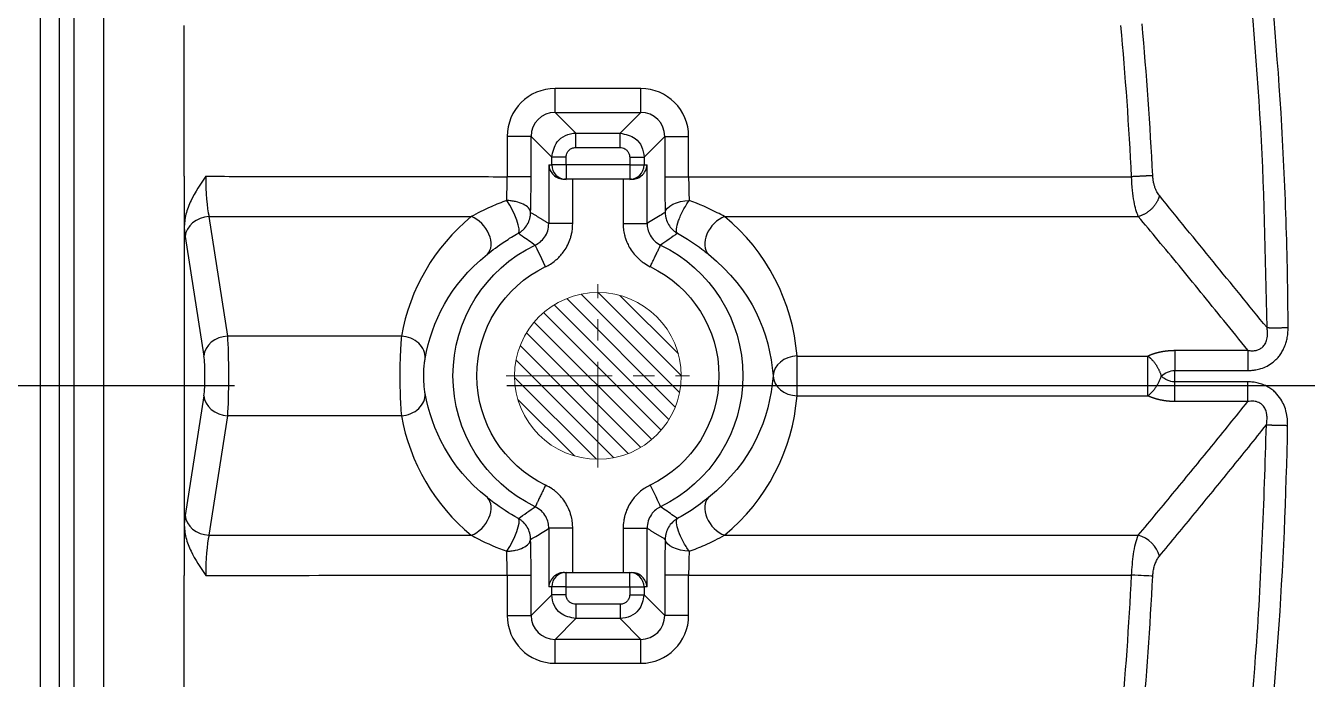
# Model space of a CAD drawing. Header units: millimetres. Extents: x 2595 to 3308, y 1499 to 1823.
# Drawn here: x 3206.41 to 3233.32, y 1657.09 to 1670.8 of the extents above; entities that cross this region are included whole.
import ezdxf
from ezdxf.lldxf.tags import DXFTag

# ---------------------------------------------------------------- set-up
doc = ezdxf.new("R2010")
doc.units = ezdxf.units.MM
doc.linetypes.add('CENTER', pattern=[2, 1.25, -0.25, 0.25, -0.25])
doc.layers.add('5', color=7, linetype='Continuous', true_color=0xffffff)
doc.layers.add('insert', color=85, linetype='Continuous', lineweight=20)
tags = doc.linetypes.add('DASHED', pattern=[25.72, 12.86, -12.86]).pattern_tags.tags
tags[6:7] = [DXFTag(74, 4), DXFTag(75, 0), DXFTag(340, '0'), DXFTag(46, 0.0), DXFTag(50, 0.0), DXFTag(44, 0.0), DXFTag(45, 0.0)]
tags[4:5] = [DXFTag(74, 4), DXFTag(75, 0), DXFTag(340, '0'), DXFTag(46, 0.0), DXFTag(50, 0.0), DXFTag(44, 0.0), DXFTag(45, 0.0)]

# ---------------------------------------------------------------- blocks, each defined once
blk = doc.blocks.new('insert_cir_3.5')
at = {"layer": 'insert'}
h = blk.add_hatch(dxfattribs=at)
h.set_pattern_fill('_ANSI31', color=123, scale=0.0875, angle=90, style=0)
h.set_pattern_definition([(135, (65.77148, -1049.4987), (-0.1964431, -0.1964431), [])])
h.paths.add_polyline_path([(-1.75, 0, 1), (1.75, 0, 1)])
at = {"layer": 'insert', "color": 1, "linetype": 'CENTER', "ltscale": 1.778}
for p, q in [((0, -1.925), (0, 1.925)), ((-1.925, 0), (1.925, 0))]:
    blk.add_line(p, q, dxfattribs=at)
at = {"layer": 'insert'}
blk.add_circle((0, 0), 1.75, dxfattribs=at)

msp = doc.modelspace()

# ---------------------------------------------------------------- linework, layer by layer
at = {"layer": '5', "color": 7, "linetype": 'Continuous'}
for p, q in [((3206.716, 1629.254), (3206.716, 1673.518)), ((3207.118, 1629.254), (3207.118, 1673.518)), ((3207.423, 1629.254), (3207.423, 1673.518)), ((3208.043, 1673.518), (3208.043, 1629.254)), ((3217.522, 1668.983), (3217.522, 1669.486)), ((3219.323, 1669.486), (3217.522, 1669.486)), ((3219.323, 1668.983), (3219.323, 1669.486)), ((3217.522, 1668.983), (3219.323, 1668.983)), ((3217.956, 1668.549), (3217.522, 1668.983)), ((3218.888, 1668.549), (3219.323, 1668.983)), ((3216.517, 1668.481), (3216.517, 1667.636)), ((3217.019, 1668.481), (3216.517, 1668.481)), ((3217.019, 1667.636), (3217.019, 1668.481)), ((3217.454, 1668.047), (3217.019, 1668.481)), ((3218.888, 1668.247), (3218.888, 1668.549)), ((3219.391, 1668.047), (3219.825, 1668.481)), ((3219.825, 1668.481), (3219.825, 1667.635)), ((3219.825, 1668.481), (3220.327, 1668.481)), ((3220.327, 1667.635), (3220.327, 1668.481)), ((3217.956, 1668.247), (3218.888, 1668.247)), ((3217.391, 1667.882), (3217.391, 1666.654)), ((3217.391, 1667.882), (3217.454, 1667.882)), ((3217.454, 1667.882), (3217.454, 1668.047)), ((3217.755, 1668.047), (3217.454, 1668.047)), ((3217.755, 1667.882), (3217.454, 1667.882)), ((3217.755, 1667.882), (3217.755, 1668.047)), ((3217.755, 1667.882), (3217.755, 1667.581)), ((3219.089, 1667.882), (3217.755, 1667.882)), ((3219.089, 1668.047), (3219.089, 1667.882)), ((3219.089, 1667.882), (3219.089, 1667.581)), ((3219.089, 1667.882), (3219.391, 1667.882)), ((3219.391, 1667.882), (3219.453, 1667.882)), ((3219.453, 1666.654), (3219.453, 1667.882)), ((3217.894, 1667.581), (3217.717, 1667.581)), ((3217.894, 1666.654), (3217.894, 1667.581)), ((3218.951, 1667.581), (3217.894, 1667.581)), ((3219.128, 1667.581), (3218.951, 1667.581)), ((3218.951, 1667.581), (3218.951, 1666.654)), ((3219.825, 1667.635), (3220.327, 1667.635)), ((3220.327, 1667.635), (3229.627, 1667.635)), ((3210.257, 1666.8), (3215.764, 1666.8)), ((3210.649, 1664.293), (3210.257, 1666.8)), ((3221.08, 1666.8), (3229.766, 1666.8)), ((3209.757, 1666.382), (3210.149, 1663.875)), ((3214.296, 1664.293), (3210.649, 1664.293)), ((3222.603, 1663.04), (3222.603, 1663.875)), ((3222.603, 1663.875), (3229.964, 1663.875)), ((3229.964, 1663.04), (3229.964, 1663.875)), ((3230.534, 1663.994), (3232.068, 1663.994)), ((3230.534, 1663.571), (3232.068, 1663.571)), ((3232.066, 1663.332), (3230.535, 1663.332)), ((3210.149, 1663.04), (3209.757, 1660.533)), ((3222.603, 1663.04), (3229.964, 1663.04)), ((3232.066, 1662.92), (3230.535, 1662.92)), ((3210.257, 1660.115), (3210.649, 1662.623)), ((3214.296, 1662.623), (3210.649, 1662.623)), ((3210.257, 1660.115), (3215.764, 1660.115)), ((3217.391, 1660.261), (3217.391, 1659.033)), ((3217.894, 1659.335), (3217.894, 1660.261)), ((3218.951, 1660.261), (3218.951, 1659.335)), ((3219.453, 1659.033), (3219.453, 1660.261)), ((3221.08, 1660.115), (3229.766, 1660.115)), ((3216.517, 1659.28), (3216.517, 1658.434)), ((3217.019, 1658.434), (3217.019, 1659.279)), ((3217.717, 1659.335), (3217.894, 1659.335)), ((3217.755, 1659.033), (3217.755, 1659.335)), ((3217.894, 1659.335), (3218.951, 1659.335)), ((3218.951, 1659.335), (3219.128, 1659.335)), ((3219.089, 1659.033), (3219.089, 1659.335)), ((3220.327, 1659.28), (3219.825, 1659.28)), ((3219.825, 1659.28), (3219.825, 1658.434)), ((3220.327, 1658.434), (3220.327, 1659.28)), ((3220.327, 1659.28), (3229.627, 1659.28)), ((3217.454, 1659.033), (3217.391, 1659.033)), ((3217.755, 1659.033), (3217.454, 1659.033)), ((3217.755, 1658.869), (3217.755, 1659.033)), ((3217.755, 1659.033), (3219.089, 1659.033)), ((3219.089, 1659.033), (3219.391, 1659.033)), ((3219.089, 1659.033), (3219.089, 1658.869)), ((3219.453, 1659.033), (3219.391, 1659.033)), ((3219.391, 1659.033), (3219.391, 1658.869)), ((3217.454, 1658.869), (3217.019, 1658.434)), ((3219.089, 1658.869), (3219.391, 1658.869)), ((3219.391, 1658.869), (3219.825, 1658.434)), ((3216.517, 1658.434), (3217.019, 1658.434)), ((3217.956, 1658.668), (3217.956, 1658.366)), ((3218.888, 1658.668), (3217.956, 1658.668)), ((3220.327, 1658.434), (3219.825, 1658.434)), ((3217.956, 1658.366), (3217.522, 1657.932)), ((3218.888, 1658.366), (3219.323, 1657.932)), ((3217.522, 1657.429), (3217.522, 1657.932)), ((3219.323, 1657.932), (3217.522, 1657.932)), ((3219.323, 1657.429), (3219.323, 1657.932)), ((3217.522, 1657.429), (3219.323, 1657.429))]:
    msp.add_line(p, q, dxfattribs=at)
at = {"layer": '5', "color": 1, "linetype": 'CENTER', "ltscale": 22.850574}
msp.add_line((2988.002, 1663.259), (3308.002, 1663.259), dxfattribs=at)
at = {"layer": '5', "color": 7, "linetype": 'Continuous', "extrusion": (0, 0, -1)}
for centre, radius, start, end in [((-3148.002, 1669.494), 100.07, 313.95835, 233.17746), ((-3148.002, 1669.494), 99.038, 101.06, 232.89885), ((-3218.422, 1663.458), 3.043, 295.6255, 64.3745), ((-3218.422, 1663.458), 3.043, 115.6255, 244.3745), ((-3218.422, 1663.458), 2.541, 295.6255, 64.3745), ((-3218.422, 1663.458), 2.541, 115.6255, 244.3745)]:
    msp.add_arc(centre, radius, start, end, dxfattribs=at)
at = {"layer": '5', "color": 7, "linetype": 'DASHED'}
for radius, start, end in [(100.573, 306.62661, 226.18317), (100.572, 306.62578, 226.19708)]:
    msp.add_arc((3148.002, 1669.494), radius, start, end, dxfattribs=at)
at = {"layer": '5', "color": 7, "linetype": 'Continuous'}
for centre, radius, start, end in [((3148.002, 1669.494), 100.547, 306.63636, 233.36364), ((3148.002, 1669.494), 99.282, 307.04882, 79.04876), ((3148.002, 1669.494), 99.081, 307.09253, 78.95021), ((3148.002, 1669.494), 98.032, 307.23998, 37.69458), ((3148.002, 1663.458), 81.732, 2.92972, 5.15682), ((3148.002, 1663.458), 82.176, 2.92972, 5.15682), ((3148.002, 1663.458), 81.732, 354.84318, 357.07028), ((3148.002, 1663.458), 82.176, 354.84318, 357.07028)]:
    msp.add_arc(centre, radius, start, end, dxfattribs=at)
for centre, major_axis, ratio, start_param, end_param in [((3217.525, 1668.478), (-0.713, 0.713), 0.997265, 5.499155, 7.067214), ((3219.32, 1668.478), (0.713, 0.713), 0.997265, 5.499155, 7.067214), ((3217.525, 1668.478), (0.359, -0.359), 0.991846, 2.357561, 3.925621), ((3219.32, 1668.478), (0.359, 0.359), 0.991846, 5.499154, 7.067214), ((3217.755, 1667.882), (0, 0.302), 0.99863, 1.570796, 3.141593), ((3219.089, 1667.882), (0, -0.302), 0.99863, 0, 1.570796), ((3210.346, 1667.635), (0, -1.006), 0.157656, 4.703797, 5.691586), ((3216.438, 1667.635), (0, -1.006), 0.078612, 1.051669, 1.571399), ((3216.94, 1667.635), (0, -1.509), 0.052408, 1.051669, 1.571199), ((3219.904, 1667.635), (0, -1.509), 0.052408, 4.712389, 5.231517), ((3220.406, 1667.635), (0, -1.006), 0.078612, 4.712389, 5.231517), ((3210.257, 1666.382), (0.497, 0.078), 0.826909, 1.442154, 2.954623), ((3218.422, 1663.547), (0, -4.206), 0.996953, 3.828154, 4.534174), ((3215.764, 1666.382), (0.319, -0.389), 0.686903, 0.072076, 2.266854), ((3221.08, 1666.382), (0.319, 0.389), 0.686903, 0.874739, 3.069516), ((3218.422, 1663.547), (0, -4.206), 0.996953, 1.648878, 2.455032), ((3209.845, 1667.635), (0, -1.509), 0.105104, 5.505672, 5.691586), ((3210.649, 1663.875), (0.497, 0.078), 0.826909, 1.442154, 2.954623), ((3210.62, 1663.458), (0, -1.006), 0.052552, 0.5916, 2.549993), ((3214.296, 1663.875), (0.495, -0.089), 0.825918, 0.092963, 1.718039), ((3210.12, 1663.458), (0, -0.503), 0.105104, 0.5916, 2.549993), ((3222.603, 1663.458), (0.501, 0.039), 0.829265, 1.506202, 3.047807), ((3148.002, 1663.407), (82.532, 0), 0.999945, 6.28228, 6.285171), ((3222.603, 1663.458), (0.501, -0.039), 0.829265, 3.235379, 4.776984), ((3210.649, 1663.04), (0.497, -0.078), 0.826909, 3.328563, 4.841031), ((3214.296, 1663.04), (0.495, 0.089), 0.825918, 4.565146, 6.190223), ((3218.422, 1663.368), (0, -4.206), 0.996953, 0.686561, 1.492715), ((3218.422, 1663.368), (0, -4.206), 0.996953, 4.890604, 5.596624), ((3215.764, 1660.533), (0.319, 0.389), 0.686903, 4.016331, 6.211109), ((3221.08, 1660.533), (0.319, -0.389), 0.686903, 3.213669, 5.408447), ((3209.845, 1659.28), (0, -1.509), 0.105104, 3.733192, 3.919106), ((3210.257, 1660.533), (0.497, -0.078), 0.826909, 3.328563, 4.841031), ((3210.346, 1659.28), (0, -1.006), 0.157656, 3.733192, 4.720981), ((3216.94, 1659.28), (0, -1.509), 0.052408, 1.570194, 2.089925), ((3219.904, 1659.28), (0, -1.509), 0.052408, 4.193262, 4.712389), ((3229.766, 1659.698), (-0.385, 0.323), 0.751949, 3.934164, 5.27478), ((3216.438, 1659.28), (0, -1.006), 0.078612, 1.570194, 2.089925), ((3220.406, 1659.28), (0, -1.006), 0.078612, 4.193256, 4.712389), ((3217.755, 1659.033), (0, 0.302), 0.99863, 0, 1.570796), ((3219.089, 1659.033), (0, -0.302), 0.99863, 1.570796, 3.141593), ((3217.525, 1658.437), (-0.713, -0.713), 0.997265, 5.499155, 7.067214), ((3217.525, 1658.437), (0.359, 0.359), 0.991846, 2.357561, 3.925621), ((3219.32, 1658.437), (0.359, -0.359), 0.991846, 5.499154, 7.067214), ((3219.32, 1658.437), (0.713, -0.713), 0.997265, 5.499155, 7.067214)]:
    msp.add_ellipse(centre, major_axis=major_axis, ratio=ratio, start_param=start_param, end_param=end_param, dxfattribs=at)
for points, degree, knots in [([(3245.435, 1666.511), (3245.484, 1667.848), (3245.509, 1670.508), (3245.462, 1673.157), (3245.343, 1675.798), (3245.165, 1678.245), (3245.056, 1679.374), (3244.912, 1680.876), (3244.721, 1682.378), (3244.554, 1683.687), (3244.352, 1684.992), (3244.151, 1686.293), (3243.916, 1687.583), (3243.682, 1688.872), (3243.415, 1690.144), (3243.15, 1691.406), (3242.849, 1692.667), (3242.554, 1693.908), (3242.225, 1695.145), (3241.9, 1696.363), (3241.545, 1697.573), (3241.195, 1698.765), (3240.815, 1699.946), (3240.441, 1701.109), (3240.039, 1702.259), (3239.258, 1704.493), (3238.368, 1706.69), (3237.516, 1708.794), (3236.566, 1710.858), (3235.658, 1712.831), (3234.665, 1714.757), (3233.717, 1716.596), (3232.689, 1718.397), (3232.194, 1719.265), (3231.68, 1720.125), (3231.177, 1720.966), (3230.66, 1721.794), (3229.656, 1723.399), (3228.591, 1724.963), (3228.148, 1725.613), (3227.694, 1726.257), (3227.102, 1727.097), (3226.491, 1727.925), (3224.46, 1730.682), (3222.246, 1733.283)], 2, [0, 0, 0, 0.03125, 0.0625, 0.09375, 0.125, 0.151786, 0.151786, 0.1875, 0.1875, 0.21875, 0.21875, 0.25, 0.25, 0.28125, 0.28125, 0.3125, 0.3125, 0.34375, 0.34375, 0.375, 0.375, 0.40625, 0.40625, 0.4375, 0.4375, 0.5, 0.5, 0.5625, 0.5625, 0.625, 0.625, 0.6875, 0.6875, 0.71875, 0.71875, 0.75, 0.75, 0.8125, 0.8125, 0.839286, 0.839286, 0.875, 0.875, 1, 1, 1]), ([(3245.609, 1666.504), (3246.02, 1677.727), (3244.477, 1689.019), (3237.663, 1710.419), (3232.394, 1720.521), (3225.573, 1729.436)], 3, [0, 0, 0, 0, 0.5, 0.5, 1, 1, 1, 1]), ([(3232.469, 1664.47), (3232.44, 1665.964), (3232.381, 1668.953), (3232.085, 1671.928), (3231.937, 1673.416)], 3, [0, 0, 0, 0, 0.499938, 1, 1, 1, 1]), ([(3232.913, 1664.47), (3232.909, 1664.846), (3232.902, 1665.597), (3232.861, 1667.099), (3232.745, 1669.725), (3232.525, 1671.968), (3232.378, 1673.463)], 3, [0, 0, 0, 0, 0.125122, 0.250168, 0.500111, 1, 1, 1, 1]), ([(3217.454, 1668.047), (3217.477, 1668.161), (3217.529, 1668.422), (3217.813, 1668.549), (3217.956, 1668.549), (3217.956, 1668.549)], 3, [0, 0, 0, 0, 0.439959, 0.999969, 1, 1, 1, 1]), ([(3218.888, 1668.549), (3219.002, 1668.525), (3219.189, 1668.487), (3219.36, 1668.269), (3219.38, 1668.122), (3219.391, 1668.047)], 3, [0, 0, 0, 0, 0.433928, 0.708938, 1, 1, 1, 1]), ([(3217.391, 1667.882), (3217.394, 1667.862), (3217.399, 1667.823), (3217.426, 1667.75), (3217.482, 1667.672), (3217.582, 1667.598), (3217.673, 1667.586), (3217.717, 1667.581)], 3, [0, 0, 0, 0, 0.147435, 0.287699, 0.546866, 0.783865, 1, 1, 1, 1]), ([(3219.128, 1667.581), (3219.164, 1667.581), (3219.199, 1667.587), (3219.269, 1667.61), (3219.303, 1667.63), (3219.37, 1667.684), (3219.4, 1667.722), (3219.439, 1667.8), (3219.45, 1667.841), (3219.453, 1667.882), (3219.453, 1667.882), (3219.453, 1667.882)], 3, [0, 0, 0, 0, 0.173698, 0.173698, 0.392523, 0.392523, 0.700136, 0.700136, 0.99866, 0.99866, 1, 1, 1, 1]), ([(3210.187, 1667.644), (3210.077, 1667.478), (3209.91, 1667.228), (3209.759, 1666.855), (3209.742, 1666.656), (3209.734, 1666.56)], 3, [0, 0, 0, 0, 0.500282, 0.7565, 1, 1, 1, 1]), ([(3229.766, 1666.8), (3229.75, 1666.844), (3229.716, 1666.933), (3229.675, 1667.12), (3229.64, 1667.356), (3229.632, 1667.538), (3229.627, 1667.635)], 3, [0, 0, 0, 0, 0.222205, 0.452495, 0.70797, 1, 1, 1, 1]), ([(3216.507, 1667.136), (3216.395, 1667.096), (3216.286, 1667.052), (3216.031, 1666.94), (3215.887, 1666.867), (3215.764, 1666.8)], 3, [0, 0, 0, 0, 0.411344, 0.411344, 1, 1, 1, 1]), ([(3217.009, 1666.886), (3217.008, 1666.902), (3217.003, 1666.918), (3216.988, 1666.949), (3216.978, 1666.965), (3216.938, 1667.009), (3216.9, 1667.036), (3216.808, 1667.082), (3216.753, 1667.101), (3216.664, 1667.12), (3216.633, 1667.125), (3216.571, 1667.133), (3216.539, 1667.135), (3216.507, 1667.136)], 3, [0, 0, 0, 0, 0.125, 0.125, 0.25, 0.25, 0.5, 0.5, 0.75, 0.75, 0.875, 0.875, 1, 1, 1, 1]), ([(3220.093, 1666.448), (3220.084, 1666.455), (3220.078, 1666.466), (3220.072, 1666.498), (3220.071, 1666.517), (3220.077, 1666.587), (3220.092, 1666.648), (3220.141, 1666.783), (3220.174, 1666.858), (3220.231, 1666.968), (3220.252, 1667.004), (3220.294, 1667.072), (3220.316, 1667.105), (3220.338, 1667.136)], 3, [0, 0, 0, 0, 0.125, 0.125, 0.25, 0.25, 0.5, 0.5, 0.75, 0.75, 0.875, 0.875, 1, 1, 1, 1]), ([(3221.08, 1666.8), (3221.031, 1666.827), (3220.979, 1666.854), (3220.747, 1666.972), (3220.545, 1667.061), (3220.338, 1667.136)], 3, [0, 0, 0, 0, 0.231474, 0.231474, 1, 1, 1, 1]), ([(3216.752, 1666.448), (3216.771, 1666.459), (3216.79, 1666.471), (3216.825, 1666.498), (3216.842, 1666.512), (3216.89, 1666.559), (3216.917, 1666.594), (3216.962, 1666.671), (3216.98, 1666.712), (3216.997, 1666.776), (3217.002, 1666.798), (3217.007, 1666.842), (3217.009, 1666.864), (3217.009, 1666.886)], 3, [0, 0, 0, 0, 0.125, 0.125, 0.25, 0.25, 0.5, 0.5, 0.75, 0.75, 0.875, 0.875, 1, 1, 1, 1]), ([(3219.835, 1666.886), (3219.8, 1666.865), (3219.718, 1666.817), (3219.59, 1666.74), (3219.499, 1666.683), (3219.453, 1666.654)], 3, [0, 0, 0, 0, 0.279674, 0.639837, 1, 1, 1, 1]), ([(3219.835, 1666.886), (3219.836, 1666.864), (3219.837, 1666.842), (3219.843, 1666.798), (3219.847, 1666.776), (3219.865, 1666.712), (3219.882, 1666.671), (3219.927, 1666.594), (3219.955, 1666.559), (3220.002, 1666.512), (3220.019, 1666.498), (3220.055, 1666.471), (3220.073, 1666.459), (3220.093, 1666.448)], 3, [0, 0, 0, 0, 0.125, 0.125, 0.25, 0.25, 0.5, 0.5, 0.75, 0.75, 0.875, 0.875, 1, 1, 1, 1]), ([(3217.106, 1666.201), (3217.141, 1666.221), (3217.216, 1666.263), (3217.308, 1666.366), (3217.378, 1666.499), (3217.387, 1666.602), (3217.391, 1666.654)], 3, [0, 0, 0, 0, 0.213258, 0.456646, 0.722468, 1, 1, 1, 1]), ([(3217.323, 1665.748), (3217.358, 1665.766), (3217.429, 1665.803), (3217.515, 1665.866), (3217.586, 1665.929), (3217.65, 1665.996), (3217.721, 1666.086), (3217.792, 1666.204), (3217.839, 1666.321), (3217.867, 1666.42), (3217.888, 1666.523), (3217.891, 1666.601), (3217.894, 1666.654)], 3, [0, 0, 0, 0, 0.102596, 0.212929, 0.283064, 0.355812, 0.456416, 0.58721, 0.722409, 0.791078, 0.860014, 1, 1, 1, 1]), ([(3218.951, 1666.654), (3218.952, 1666.615), (3218.955, 1666.535), (3218.975, 1666.43), (3219.001, 1666.338), (3219.033, 1666.253), (3219.083, 1666.15), (3219.16, 1666.034), (3219.245, 1665.941), (3219.322, 1665.873), (3219.405, 1665.81), (3219.475, 1665.773), (3219.521, 1665.748)], 3, [0, 0, 0, 0, 0.102789, 0.213263, 0.283457, 0.356241, 0.456856, 0.587596, 0.72265, 0.791234, 0.860102, 1, 1, 1, 1]), ([(3219.453, 1666.654), (3219.456, 1666.614), (3219.462, 1666.528), (3219.514, 1666.401), (3219.605, 1666.28), (3219.693, 1666.228), (3219.738, 1666.201)], 3, [0, 0, 0, 0, 0.213577, 0.457067, 0.722692, 1, 1, 1, 1]), ([(3216.102, 1666.011), (3216.201, 1666.091), (3216.326, 1666.186), (3216.555, 1666.336), (3216.651, 1666.394), (3216.752, 1666.448)], 3, [0, 0, 0, 0, 0.614028, 0.614028, 1, 1, 1, 1]), ([(3216.752, 1666.448), (3216.779, 1666.43), (3216.852, 1666.38), (3216.971, 1666.299), (3217.061, 1666.234), (3217.106, 1666.201)], 3, [0, 0, 0, 0, 0.225627, 0.612813, 1, 1, 1, 1]), ([(3220.093, 1666.448), (3220.285, 1666.345), (3220.463, 1666.225), (3220.655, 1666.08), (3220.701, 1666.044), (3220.742, 1666.011)], 3, [0, 0, 0, 0, 0.748062, 0.748062, 1, 1, 1, 1]), ([(3232.068, 1663.994), (3232.095, 1663.99), (3232.146, 1663.983), (3232.223, 1663.988), (3232.294, 1664.007), (3232.363, 1664.046), (3232.423, 1664.112), (3232.458, 1664.187), (3232.475, 1664.261), (3232.481, 1664.325), (3232.48, 1664.396), (3232.473, 1664.445), (3232.469, 1664.47)], 3, [0, 0, 0, 0, 0.109888, 0.20661, 0.300047, 0.397624, 0.507259, 0.639484, 0.717376, 0.803698, 0.897834, 1, 1, 1, 1]), ([(3232.068, 1663.571), (3232.097, 1663.572), (3232.154, 1663.573), (3232.228, 1663.583), (3232.29, 1663.596), (3232.369, 1663.618), (3232.475, 1663.661), (3232.579, 1663.728), (3232.659, 1663.799), (3232.718, 1663.863), (3232.773, 1663.939), (3232.825, 1664.033), (3232.864, 1664.133), (3232.893, 1664.241), (3232.91, 1664.35), (3232.912, 1664.429), (3232.913, 1664.47)], 3, [0, 0, 0, 0, 0.063217, 0.12312, 0.161889, 0.200535, 0.299892, 0.408166, 0.467246, 0.530293, 0.597749, 0.669899, 0.762612, 0.827807, 0.912082, 1, 1, 1, 1]), ([(3214.296, 1664.293), (3214.291, 1664.24), (3214.286, 1664.177), (3214.277, 1664.02), (3214.272, 1663.922), (3214.265, 1663.715), (3214.263, 1663.603), (3214.263, 1663.38), (3214.264, 1663.265), (3214.27, 1663.05), (3214.274, 1662.946), (3214.284, 1662.765), (3214.29, 1662.685), (3214.296, 1662.623)], 3, [0, 0, 0, 0, 0.142512, 0.142512, 0.312274, 0.312274, 0.482188, 0.482188, 0.654182, 0.654182, 0.827264, 0.827264, 1, 1, 1, 1]), ([(3214.795, 1663.091), (3214.79, 1663.118), (3214.785, 1663.152), (3214.776, 1663.232), (3214.771, 1663.278), (3214.766, 1663.372), (3214.765, 1663.423), (3214.766, 1663.522), (3214.767, 1663.571), (3214.774, 1663.663), (3214.778, 1663.706), (3214.787, 1663.774), (3214.791, 1663.802), (3214.795, 1663.825)], 3, [0, 0, 0, 0, 0.178975, 0.178975, 0.350929, 0.350929, 0.517186, 0.517186, 0.681953, 0.681953, 0.851807, 0.851807, 1, 1, 1, 1]), ([(3229.964, 1663.875), (3230.02, 1663.901), (3230.08, 1663.921), (3230.146, 1663.943), (3230.215, 1663.959), (3230.289, 1663.975), (3230.367, 1663.984), (3230.45, 1663.994), (3230.534, 1663.994)], 2, [0, 0, 0, 0.25, 0.25, 0.5, 0.5, 0.75, 0.75, 1, 1, 1]), ([(3229.964, 1663.04), (3229.979, 1663.051), (3230.008, 1663.072), (3230.051, 1663.112), (3230.092, 1663.159), (3230.131, 1663.211), (3230.167, 1663.267), (3230.199, 1663.327), (3230.227, 1663.39), (3230.242, 1663.432), (3230.249, 1663.453)], 3, [0, 0, 0, 0, 0.125, 0.25, 0.375, 0.5, 0.625, 0.75, 0.875, 1, 1, 1, 1]), ([(3230.535, 1663.332), (3230.53, 1663.332), (3230.502, 1663.333), (3230.449, 1663.34), (3230.376, 1663.364), (3230.308, 1663.403), (3230.267, 1663.437), (3230.249, 1663.453)], 3, [0, 0, 0, 0, 0.04891, 0.265579, 0.505823, 0.774509, 1, 1, 1, 1]), ([(3232.902, 1662.42), (3232.901, 1662.466), (3232.9, 1662.535), (3232.888, 1662.625), (3232.86, 1662.767), (3232.79, 1662.941), (3232.668, 1663.092), (3232.584, 1663.164), (3232.528, 1663.203), (3232.467, 1663.24), (3232.385, 1663.277), (3232.282, 1663.309), (3232.175, 1663.329), (3232.103, 1663.331), (3232.066, 1663.332)], 3, [0, 0, 0, 0, 0.098784, 0.147465, 0.196559, 0.412096, 0.541459, 0.613414, 0.650816, 0.688872, 0.766225, 0.844087, 0.921476, 1, 1, 1, 1]), ([(3230.535, 1662.92), (3230.468, 1662.92), (3230.403, 1662.926), (3230.331, 1662.932), (3230.261, 1662.946), (3230.185, 1662.96), (3230.113, 1662.983), (3230.035, 1663.007), (3229.964, 1663.04)], 2, [0, 0, 0, 0.25, 0.25, 0.5, 0.5, 0.75, 0.75, 1, 1, 1]), ([(3232.457, 1662.431), (3232.465, 1662.487), (3232.475, 1662.566), (3232.462, 1662.678), (3232.437, 1662.762), (3232.393, 1662.83), (3232.344, 1662.874), (3232.281, 1662.91), (3232.185, 1662.934), (3232.107, 1662.925), (3232.066, 1662.92)], 3, [0, 0, 0, 0, 0.224683, 0.317557, 0.444426, 0.56285, 0.626825, 0.694141, 0.839095, 1, 1, 1, 1]), ([(3231.835, 1653.59), (3231.983, 1654.915), (3232.31, 1657.854), (3232.405, 1660.809), (3232.457, 1662.431)], 3, [0, 0, 0, 0, 0.451094, 1, 1, 1, 1]), ([(3217.894, 1660.261), (3217.892, 1660.3), (3217.89, 1660.38), (3217.87, 1660.485), (3217.844, 1660.577), (3217.812, 1660.663), (3217.761, 1660.766), (3217.685, 1660.881), (3217.6, 1660.974), (3217.523, 1661.042), (3217.439, 1661.105), (3217.37, 1661.142), (3217.323, 1661.167)], 3, [0, 0, 0, 0, 0.102789, 0.213263, 0.283457, 0.356241, 0.456856, 0.587596, 0.72265, 0.791234, 0.860102, 1, 1, 1, 1]), ([(3219.521, 1661.167), (3219.487, 1661.149), (3219.416, 1661.112), (3219.33, 1661.049), (3219.258, 1660.986), (3219.195, 1660.92), (3219.124, 1660.83), (3219.053, 1660.711), (3219.005, 1660.594), (3218.978, 1660.495), (3218.957, 1660.392), (3218.953, 1660.314), (3218.951, 1660.261)], 3, [0, 0, 0, 0, 0.102596, 0.212929, 0.283064, 0.355812, 0.456416, 0.58721, 0.722409, 0.791078, 0.860014, 1, 1, 1, 1]), ([(3216.752, 1660.467), (3216.56, 1660.571), (3216.382, 1660.69), (3216.189, 1660.835), (3216.144, 1660.871), (3216.102, 1660.904)], 3, [0, 0, 0, 0, 0.748062, 0.748062, 1, 1, 1, 1]), ([(3220.742, 1660.904), (3220.643, 1660.824), (3220.518, 1660.729), (3220.289, 1660.579), (3220.193, 1660.521), (3220.093, 1660.467)], 3, [0, 0, 0, 0, 0.614028, 0.614028, 1, 1, 1, 1]), ([(3217.391, 1660.261), (3217.389, 1660.301), (3217.383, 1660.387), (3217.33, 1660.514), (3217.24, 1660.635), (3217.151, 1660.687), (3217.106, 1660.714)], 3, [0, 0, 0, 0, 0.213577, 0.457067, 0.722692, 1, 1, 1, 1]), ([(3219.738, 1660.714), (3219.703, 1660.694), (3219.628, 1660.652), (3219.536, 1660.549), (3219.467, 1660.416), (3219.458, 1660.313), (3219.453, 1660.261)], 3, [0, 0, 0, 0, 0.213258, 0.456646, 0.722468, 1, 1, 1, 1]), ([(3220.093, 1660.467), (3220.066, 1660.485), (3219.992, 1660.535), (3219.874, 1660.617), (3219.783, 1660.681), (3219.738, 1660.714)], 3, [0, 0, 0, 0, 0.225627, 0.612813, 1, 1, 1, 1]), ([(3209.734, 1660.356), (3209.742, 1660.259), (3209.759, 1660.06), (3209.91, 1659.687), (3210.077, 1659.437), (3210.187, 1659.272)], 3, [0, 0, 0, 0, 0.243493, 0.499726, 1, 1, 1, 1]), ([(3215.408, 1599.64), (3216.586, 1600.767), (3217.723, 1601.931), (3218.915, 1603.15), (3220.065, 1604.412), (3220.66, 1605.065), (3221.243, 1605.729), (3221.84, 1606.408), (3222.423, 1607.097), (3223.634, 1608.526), (3224.784, 1609.997), (3225.99, 1611.538), (3227.136, 1613.13), (3227.727, 1613.952), (3228.303, 1614.789), (3228.892, 1615.644), (3229.463, 1616.511), (3230.643, 1618.306), (3231.741, 1620.146), (3232.887, 1622.067), (3233.938, 1624.031), (3234.477, 1625.038), (3234.996, 1626.065), (3235.52, 1627.102), (3236.021, 1628.155), (3236.528, 1629.218), (3237.009, 1630.294), (3237.495, 1631.381), (3237.953, 1632.476), (3238.417, 1633.584), (3238.851, 1634.696), (3239.287, 1635.815), (3240.105, 1638.078), (3240.869, 1640.368), (3241.576, 1642.678), (3242.227, 1645.005), (3243.115, 1648.516), (3244.064, 1653.23), (3244.777, 1657.99), (3245.018, 1660.399)], 2, [0, 0, 0, 0.0625, 0.0625, 0.125, 0.125, 0.15625, 0.15625, 0.1875, 0.1875, 0.25, 0.25, 0.3125, 0.3125, 0.34375, 0.34375, 0.375, 0.375, 0.4375, 0.4375, 0.5, 0.5, 0.53125, 0.53125, 0.5625, 0.5625, 0.59375, 0.59375, 0.625, 0.625, 0.65625, 0.65625, 0.6875, 0.71875, 0.75, 0.78125, 0.8125, 0.875, 0.9375, 1, 1, 1]), ([(3215.539, 1599.522), (3223.859, 1607.486), (3230.757, 1616.937), (3240.852, 1637.655), (3244.047, 1648.914), (3245.191, 1660.38)], 3, [0, 0, 0, 0, 0.5, 0.5, 1, 1, 1, 1]), ([(3217.009, 1660.029), (3217.009, 1660.051), (3217.007, 1660.073), (3217.002, 1660.117), (3216.997, 1660.139), (3216.98, 1660.203), (3216.962, 1660.245), (3216.917, 1660.321), (3216.89, 1660.356), (3216.842, 1660.403), (3216.825, 1660.418), (3216.79, 1660.444), (3216.771, 1660.456), (3216.752, 1660.467)], 3, [0, 0, 0, 0, 0.125, 0.125, 0.25, 0.25, 0.5, 0.5, 0.75, 0.75, 0.875, 0.875, 1, 1, 1, 1]), ([(3220.093, 1660.467), (3220.073, 1660.456), (3220.055, 1660.444), (3220.019, 1660.418), (3220.002, 1660.403), (3219.955, 1660.356), (3219.927, 1660.321), (3219.882, 1660.245), (3219.865, 1660.203), (3219.847, 1660.139), (3219.843, 1660.117), (3219.837, 1660.073), (3219.836, 1660.051), (3219.835, 1660.029)], 3, [0, 0, 0, 0, 0.125, 0.125, 0.25, 0.25, 0.5, 0.5, 0.75, 0.75, 0.875, 0.875, 1, 1, 1, 1]), ([(3220.338, 1659.779), (3220.316, 1659.81), (3220.294, 1659.843), (3220.252, 1659.912), (3220.231, 1659.948), (3220.174, 1660.057), (3220.141, 1660.132), (3220.092, 1660.267), (3220.077, 1660.328), (3220.071, 1660.398), (3220.072, 1660.417), (3220.078, 1660.449), (3220.084, 1660.46), (3220.093, 1660.467)], 3, [0, 0, 0, 0, 0.125, 0.125, 0.25, 0.25, 0.5, 0.5, 0.75, 0.75, 0.875, 0.875, 1, 1, 1, 1]), ([(3215.764, 1660.115), (3215.813, 1660.089), (3215.865, 1660.061), (3216.097, 1659.943), (3216.3, 1659.854), (3216.507, 1659.779)], 3, [0, 0, 0, 0, 0.231474, 0.231474, 1, 1, 1, 1]), ([(3216.507, 1659.779), (3216.539, 1659.78), (3216.571, 1659.782), (3216.633, 1659.79), (3216.664, 1659.795), (3216.753, 1659.815), (3216.808, 1659.833), (3216.9, 1659.879), (3216.938, 1659.906), (3216.978, 1659.951), (3216.988, 1659.966), (3217.003, 1659.997), (3217.008, 1660.013), (3217.009, 1660.029)], 3, [0, 0, 0, 0, 0.125, 0.125, 0.25, 0.25, 0.5, 0.5, 0.75, 0.75, 0.875, 0.875, 1, 1, 1, 1]), ([(3217.009, 1660.029), (3217.045, 1660.05), (3217.127, 1660.098), (3217.254, 1660.176), (3217.346, 1660.232), (3217.391, 1660.261)], 3, [0, 0, 0, 0, 0.279674, 0.639837, 1, 1, 1, 1]), ([(3220.338, 1659.779), (3220.449, 1659.819), (3220.559, 1659.863), (3220.814, 1659.975), (3220.958, 1660.048), (3221.08, 1660.115)], 3, [0, 0, 0, 0, 0.411344, 0.411344, 1, 1, 1, 1]), ([(3229.627, 1659.28), (3229.636, 1659.431), (3229.651, 1659.67), (3229.706, 1659.948), (3229.746, 1660.058), (3229.766, 1660.115)], 3, [0, 0, 0, 0, 0.454285, 0.717968, 1, 1, 1, 1]), ([(3217.717, 1659.335), (3217.681, 1659.335), (3217.646, 1659.328), (3217.576, 1659.305), (3217.542, 1659.285), (3217.474, 1659.231), (3217.445, 1659.193), (3217.405, 1659.115), (3217.394, 1659.074), (3217.391, 1659.033), (3217.391, 1659.033), (3217.391, 1659.033)], 3, [0, 0, 0, 0, 0.173698, 0.173698, 0.392523, 0.392523, 0.700136, 0.700136, 0.99866, 0.99866, 1, 1, 1, 1]), ([(3219.453, 1659.033), (3219.451, 1659.053), (3219.446, 1659.092), (3219.418, 1659.165), (3219.362, 1659.243), (3219.263, 1659.317), (3219.171, 1659.329), (3219.128, 1659.335)], 3, [0, 0, 0, 0, 0.147435, 0.287699, 0.546866, 0.783865, 1, 1, 1, 1]), ([(3217.956, 1658.366), (3217.842, 1658.39), (3217.656, 1658.428), (3217.484, 1658.646), (3217.464, 1658.793), (3217.454, 1658.869)], 3, [0, 0, 0, 0, 0.433928, 0.708938, 1, 1, 1, 1]), ([(3219.391, 1658.869), (3219.367, 1658.754), (3219.329, 1658.568), (3219.111, 1658.397), (3218.964, 1658.377), (3218.888, 1658.366)], 3, [0, 0, 0, 0, 0.433928, 0.708938, 1, 1, 1, 1])]:
    msp.add_open_spline(points, degree=degree, knots=knots, dxfattribs=at)
for points, degree in [([(3209.737, 1667.644), (3209.739, 1670.805)], 1), ([(3217.956, 1668.549), (3218.267, 1668.549), (3218.578, 1668.549), (3218.888, 1668.549)], 3), ([(3217.755, 1668.047), (3217.755, 1668.063), (3217.759, 1668.097), (3217.781, 1668.15), (3217.819, 1668.199), (3217.878, 1668.236), (3217.928, 1668.247), (3217.956, 1668.247)], 3), ([(3218.888, 1668.247), (3218.905, 1668.247), (3218.938, 1668.244), (3218.991, 1668.222), (3219.04, 1668.183), (3219.078, 1668.125), (3219.089, 1668.075), (3219.089, 1668.047)], 3), ([(3219.391, 1668.047), (3219.391, 1667.992), (3219.391, 1667.937), (3219.391, 1667.882)], 3), ([(3209.737, 1667.644), (3209.737, 1666.561)], 1), ([(3210.187, 1667.644), (3216.517, 1667.636)], 1), ([(3217.019, 1667.636), (3217.006, 1667.636), (3216.772, 1667.636), (3216.517, 1667.636)], 3), ([(3230.209, 1667.238), (3230.2, 1667.25), (3230.181, 1667.275), (3230.156, 1667.318), (3230.132, 1667.368), (3230.111, 1667.426), (3230.092, 1667.494), (3230.078, 1667.571), (3230.072, 1667.628), (3230.071, 1667.658)], 3), ([(3216.752, 1666.448), (3216.819, 1666.505), (3216.681, 1666.893), (3216.507, 1667.136)], 3), ([(3219.835, 1666.886), (3219.847, 1667.013), (3220.082, 1667.13), (3220.338, 1667.136)], 3), ([(3232.469, 1664.47), (3231.716, 1665.392), (3230.963, 1666.315), (3230.209, 1667.238)], 3), ([(3217.009, 1666.886), (3217.207, 1666.77), (3217.391, 1666.654)], 2), ([(3232.068, 1663.994), (3231.897, 1664.207), (3231.561, 1664.622), (3231.079, 1665.214), (3230.618, 1665.776), (3230.179, 1666.306), (3229.901, 1666.639), (3229.766, 1666.8)], 3), ([(3209.734, 1666.561), (3209.734, 1660.354)], 1), ([(3218.951, 1666.654), (3219.206, 1666.654), (3219.44, 1666.654), (3219.453, 1666.654)], 3), ([(3220.093, 1666.448), (3219.975, 1666.366), (3219.856, 1666.283), (3219.738, 1666.201)], 3), ([(3214.795, 1663.825), (3214.943, 1664.597), (3215.289, 1665.352), (3216.102, 1666.011)], 3), ([(3217.324, 1665.748), (3217.213, 1665.978), (3217.112, 1666.189), (3217.106, 1666.201)], 3), ([(3220.742, 1666.011), (3221.678, 1665.253), (3222.021, 1664.355), (3222.1, 1663.458)], 3), ([(3230.534, 1663.994), (3230.534, 1663.901), (3230.534, 1663.737), (3230.534, 1663.571)], 3), ([(3230.249, 1663.453), (3230.328, 1663.526), (3230.43, 1663.571), (3230.534, 1663.571)], 3), ([(3222.1, 1663.458), (3222.021, 1662.56), (3221.677, 1661.662), (3220.742, 1660.904)], 3), ([(3232.066, 1662.92), (3232.066, 1663.011), (3232.066, 1663.17), (3232.066, 1663.332)], 3), ([(3216.102, 1660.904), (3215.294, 1661.559), (3214.942, 1662.319), (3214.795, 1663.091)], 3), ([(3229.766, 1660.115), (3230.023, 1660.421), (3230.535, 1661.038), (3231.302, 1661.972), (3231.812, 1662.603), (3232.066, 1662.92)], 3), ([(3230.209, 1659.677), (3230.46, 1659.978), (3230.961, 1660.583), (3231.711, 1661.501), (3232.209, 1662.12), (3232.457, 1662.431)], 3), ([(3232.276, 1653.533), (3232.64, 1656.481), (3232.849, 1659.449), (3232.902, 1662.42)], 3), ([(3219.521, 1661.167), (3219.631, 1660.937), (3219.733, 1660.726), (3219.738, 1660.714)], 3), ([(3216.752, 1660.467), (3216.87, 1660.55), (3216.988, 1660.632), (3217.106, 1660.714)], 3), ([(3209.737, 1660.354), (3209.737, 1659.271)], 1), ([(3216.507, 1659.779), (3216.681, 1660.023), (3216.819, 1660.411), (3216.752, 1660.467)], 3), ([(3217.894, 1660.261), (3217.639, 1660.261), (3217.405, 1660.261), (3217.391, 1660.261)], 3), ([(3219.835, 1660.029), (3219.638, 1660.145), (3219.453, 1660.261)], 2), ([(3220.338, 1659.779), (3220.082, 1659.785), (3219.847, 1659.902), (3219.835, 1660.029)], 3), ([(3230.071, 1659.257), (3230.072, 1659.285), (3230.077, 1659.342), (3230.094, 1659.432), (3230.121, 1659.523), (3230.16, 1659.608), (3230.192, 1659.656), (3230.209, 1659.677)], 3), ([(3209.739, 1656.111), (3209.737, 1659.271)], 1), ([(3210.187, 1659.272), (3212.297, 1659.274), (3214.407, 1659.277), (3216.517, 1659.28)], 3), ([(3216.517, 1659.28), (3216.772, 1659.28), (3217.006, 1659.279), (3217.019, 1659.279)], 3), ([(3230.071, 1659.257), (3229.986, 1659.262), (3229.808, 1659.271), (3229.627, 1659.28)], 3), ([(3217.454, 1658.869), (3217.454, 1658.923), (3217.454, 1658.978), (3217.454, 1659.033)], 3), ([(3217.956, 1658.668), (3217.94, 1658.668), (3217.906, 1658.672), (3217.853, 1658.693), (3217.804, 1658.732), (3217.766, 1658.791), (3217.755, 1658.841), (3217.755, 1658.869)], 3), ([(3219.089, 1658.869), (3219.089, 1658.852), (3219.085, 1658.818), (3219.064, 1658.765), (3219.025, 1658.717), (3218.966, 1658.679), (3218.916, 1658.668), (3218.888, 1658.668)], 3), ([(3218.888, 1658.366), (3218.578, 1658.366), (3218.267, 1658.366), (3217.956, 1658.366)], 3)]:
    msp.add_open_spline(points, degree=degree, dxfattribs=at)
for points, weights in [([(3217.956, 1668.247), (3217.956, 1668.417), (3217.956, 1668.54), (3217.956, 1668.549)], [1.15917712715, 0.946941343571, 0.946940957617, 1.15917596929]), ([(3219.089, 1668.047), (3219.259, 1668.047), (3219.382, 1668.047), (3219.391, 1668.047)], [1.15917712716, 0.94694134357, 0.946940957616, 1.15917596929]), ([(3230.071, 1667.658), (3229.984, 1667.653), (3229.824, 1667.645), (3229.627, 1667.635)], [1.22881520517, 1.04590811167, 0.972658300873, 1.00906577277]), ([(3230.209, 1667.238), (3230.159, 1667.028), (3229.986, 1666.857), (3229.766, 1666.8)], [1.12130854315, 0.959563818951, 0.95956381895, 1.12130854315]), ([(3217.894, 1666.654), (3217.611, 1666.654), (3217.406, 1666.654), (3217.391, 1666.654)], [1.15917168357, 0.94694290536, 0.946942772145, 1.15917128392]), ([(3219.521, 1665.748), (3219.643, 1666.003), (3219.732, 1666.188), (3219.738, 1666.201)], [1.15922836508, 0.946944073849, 0.946923880228, 1.15916778422]), ([(3232.469, 1664.47), (3232.559, 1664.468), (3232.722, 1664.469), (3232.913, 1664.47)], [1.07689463891, 0.974367961479, 0.9743684537, 1.07689611557]), ([(3229.964, 1663.875), (3230.088, 1663.791), (3230.193, 1663.635), (3230.249, 1663.453)], [1.07981979363, 0.973393640523, 0.973393402125, 1.07981907843]), ([(3232.068, 1663.994), (3232.068, 1663.897), (3232.068, 1663.745), (3232.068, 1663.571)], [1.07689238306, 0.98344945739, 0.975173423519, 1.05206428145]), ([(3230.535, 1662.92), (3230.535, 1663.015), (3230.535, 1663.164), (3230.535, 1663.332)], [1.04672997672, 0.975464004277, 0.985711642337, 1.0774728909]), ([(3232.457, 1662.431), (3232.547, 1662.428), (3232.711, 1662.424), (3232.902, 1662.42)], [1.07692622909, 0.974354248606, 0.974357923767, 1.07693725458]), ([(3217.324, 1661.167), (3217.201, 1660.912), (3217.113, 1660.727), (3217.106, 1660.714)], [1.1592284652, 0.94694407631, 0.94692384686, 1.15916777685]), ([(3218.951, 1660.261), (3219.234, 1660.261), (3219.438, 1660.261), (3219.453, 1660.261)], [1.15917168357, 0.94694290536, 0.946942772145, 1.15917128392]), ([(3217.755, 1658.869), (3217.586, 1658.869), (3217.463, 1658.869), (3217.454, 1658.869)], [1.15917712716, 0.94694134357, 0.946940957616, 1.15917596929]), ([(3218.888, 1658.668), (3218.888, 1658.498), (3218.888, 1658.375), (3218.888, 1658.366)], [1.15917712715, 0.946941343571, 0.946940957617, 1.15917596929])]:
    msp.add_rational_spline(points, weights, degree=3, dxfattribs=at)

# ---------------------------------------------------------------- block references
at = {"layer": 'insert'}
msp.add_blockref('insert_cir_3.5', (3218.422, 1663.458), dxfattribs=at)

doc.saveas('drawing.dxf')
